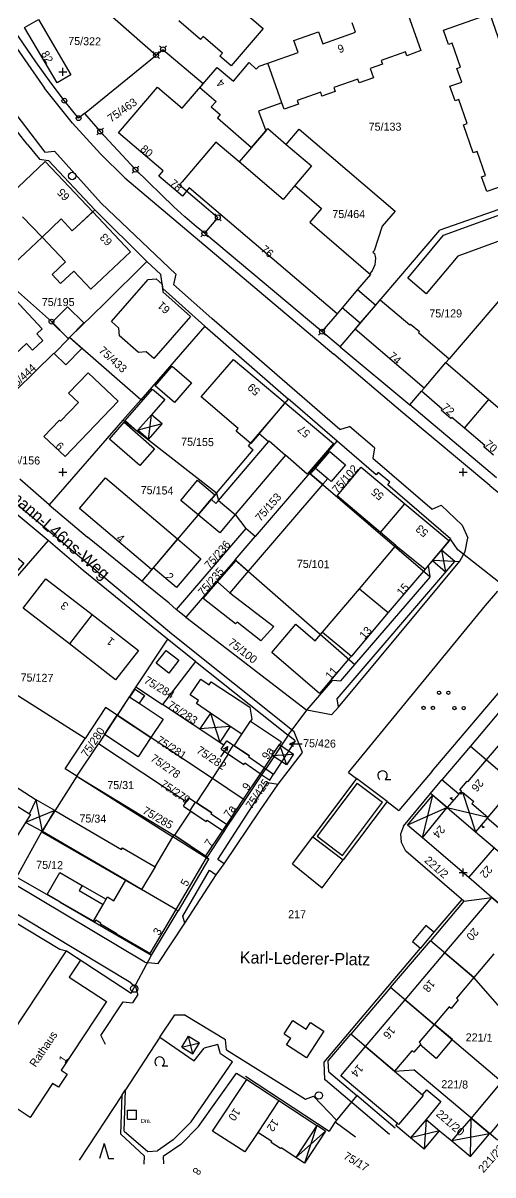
# Model space of a CAD drawing. Extents: x 4459903 to 4460398, y 5304124 to 5304562.
# Drawn here: x 4460090.1 to 4460207.5, y 5304124.4 to 5304412.2 of the extents above; entities that cross this region are included whole.
import ezdxf

# ---------------------------------------------------------------- set-up
doc = ezdxf.new("R2010")
doc.units = 0
doc.layers.get('0').update_dxf_attribs({"linetype": 'CONTINUOUS'})
for name, color, linetype in [('1', 7, 'CONTINUOUS'), ('10', 7, 'CONTINUOUS'), ('11', 7, 'CONTINUOUS'), ('14', 7, 'CONTINUOUS'), ('15', 7, 'CONTINUOUS'), ('3', 7, 'CONTINUOUS'), ('4', 7, 'CONTINUOUS'), ('5', 7, 'CONTINUOUS'), ('6', 7, 'CONTINUOUS'), ('7', 7, 'CONTINUOUS'), ('9', 7, 'CONTINUOUS')]:
    doc.layers.add(name, color=color, linetype=linetype)

# ---------------------------------------------------------------- blocks, each defined once
blk = doc.blocks.new('10')
at = {"color": 2}
blk.add_circle((0, 0), 0.61, dxfattribs=at)
blk = doc.blocks.new('3')
at = {"color": 2}
blk.add_circle((0, 0), 0.917, dxfattribs=at)
blk = doc.blocks.new('30')
at = {"color": 2}
for p, q in [((-0.86267, 0.86267), (-0.431335, 0.431335)), ((0.431335, 0.431335), (0.86267, 0.86267)), ((-0.86267, -0.86267), (-0.431335, -0.431335)), ((0.431335, -0.431335), (0.86267, -0.86267))]:
    blk.add_line(p, q, dxfattribs=at)
blk.add_circle((0, 0), 0.61, dxfattribs=at)
blk = doc.blocks.new('305')
at = {"color": 1}
for p, q in [((-1.11, -1.11), (-1.11, 1.11)), ((-1.11, 1.11), (1.11, 1.11)), ((1.11, -1.11), (1.11, 1.11)), ((-1.11, -1.11), (1.11, -1.11))]:
    blk.add_line(p, q, dxfattribs=at)
blk = doc.blocks.new('50')
at = {"color": 2}
for p, q in [((0, 0), (0, 0.930001)), ((0, 0.930001), (0.460001, 0.580001))]:
    blk.add_line(p, q, dxfattribs=at)
blk = doc.blocks.new('222')
at = {"color": 3}
for p, q in [((0, 1.849997), (-1.099998, -1.849997)), ((0, 1.849997), (1.099998, -1.849997)), ((1.099998, -1.849997), (2.499996, -1.849997))]:
    blk.add_line(p, q, dxfattribs=at)
blk = doc.blocks.new('212')
at = {"color": 3}
blk.add_line((0.663158, -1.000108), (2.063156, -1.000108), dxfattribs=at)
blk.add_arc((0, 0), 1.199998, 303.547812, 596.700279, dxfattribs=at)
blk = doc.blocks.new('240')
at = {"color": 4}
for p, q in [((-3.200001, 0), (-1.1, 0)), ((-1.1, 0.55), (0, 0)), ((-1.1, 0), (0, 0)), ((-1.1, -0.55), (0, 0))]:
    blk.add_line(p, q, dxfattribs=at)
blk = doc.blocks.new('111')
at = {"color": 3}
for centre in [(-1.149998, 1.899997), (1.149998, 1.899997), (-4.999993, -1.899997), (-2.699996, -1.899997), (2.699996, -1.899997), (4.999993, -1.899997)]:
    blk.add_circle(centre, 0.409999, dxfattribs=at)
blk = doc.blocks.new('400')
at = {"color": 7}
for p, q in [((-1, 0), (0, 0)), ((0, 0), (0, 1)), ((0, 0), (1, 0)), ((0, -1), (0, 0))]:
    blk.add_line(p, q, dxfattribs=at)

msp = doc.modelspace()

# ---------------------------------------------------------------- linework, layer by layer
at = {"layer": '1', "color": 2}
msp.add_point((4460105.42, 5304389.61), dxfattribs=at)
at = {"layer": '10', "color": 30}
for p, q in [((4460083.02, 5304413.75), (4460095.43, 5304395.94)), ((4460081.59, 5304398.15), (4460095.48, 5304379.88)), ((4460102.42, 5304387.17), (4460095.43, 5304395.94)), ((4460109.39, 5304379.46), (4460102.42, 5304387.17)), ((4460095.48, 5304379.88), (4460097.97, 5304380.16)), ((4460097.97, 5304380.16), (4460109.6, 5304367.17)), ((4460115.48, 5304373.48), (4460109.39, 5304379.46)), ((4460115.48, 5304373.48), (4460167.67, 5304329.43)), ((4460109.6, 5304367.17), (4460128.28, 5304349.43)), ((4460128.28, 5304349.43), (4460127.64, 5304346.89)), ((4460127.64, 5304346.89), (4460137.21, 5304338.35)), ((4460169.23, 5304310.63), (4460137.21, 5304338.35)), ((4460184.97, 5304314.78), (4460167.67, 5304329.43)), ((4460206.69, 5304296.65), (4460184.97, 5304314.78)), ((4460169.23, 5304310.63), (4460171.66, 5304311.39)), ((4460177.83, 5304306.08), (4460171.66, 5304311.39)), ((4460177.83, 5304306.08), (4460177.44, 5304303.45)), ((4460177.44, 5304303.45), (4460192.25, 5304290.71)), ((4460127.16, 5304259.59), (4460082.59, 5304296.91)), ((4460206.69, 5304296.65), (4460223.05, 5304283.23)), ((4460192.25, 5304290.71), (4460194.55, 5304291.72)), ((4460194.55, 5304291.72), (4460199.79, 5304286.73)), ((4460199.79, 5304286.73), (4460201.16, 5304283.54)), ((4460200.54, 5304280.12), (4460201.16, 5304283.54)), ((4460199.19, 5304277.75), (4460200.54, 5304280.12)), ((4460168.53, 5304243.39), (4460197.91, 5304277.69)), ((4460168.87, 5304241.29), (4460199.19, 5304277.75)), ((4460197.91, 5304277.69), (4460199.19, 5304277.75)), ((4460205.55, 5304266.71), (4460208.66, 5304270.24)), ((4460171.34, 5304224.94), (4460205.55, 5304266.71)), ((4460192.31, 5304225.32), (4460223.01, 5304261.58)), ((4460157.77, 5304235.12), (4460127.16, 5304259.59)), ((4460167.14, 5304239.4), (4460168.87, 5304241.29)), ((4460168.87, 5304241.29), (4460168.53, 5304243.39)), ((4460059.88, 5304239.68), (4460093.39, 5304218.15)), ((4460167.14, 5304239.4), (4460160.97, 5304240.49)), ((4460159.84, 5304229.94), (4460157.77, 5304235.12)), ((4460153.81, 5304222.08), (4460159.84, 5304229.94)), ((4460171.34, 5304224.94), (4460173.34, 5304223.44)), ((4460192.31, 5304225.32), (4460183.96, 5304215.46)), ((4460147.41, 5304216.62), (4460151.1, 5304222.43)), ((4460149.2, 5304215.34), (4460153.81, 5304222.08)), ((4460151.1, 5304222.43), (4460153.81, 5304222.08)), ((4460173.34, 5304223.44), (4460162.44, 5304208.88)), ((4460173.5, 5304222.31), (4460163.56, 5304209.05)), ((4460181, 5304217.69), (4460173.34, 5304223.44)), ((4460173.5, 5304222.31), (4460179.88, 5304217.53)), ((4460116.99, 5304172.4), (4460037.61, 5304220.26)), ((4460138.75, 5304203.23), (4460147.41, 5304216.62)), ((4460140.3, 5304202.12), (4460149.2, 5304215.34)), ((4460169.87, 5304204.25), (4460179.88, 5304217.53)), ((4460181, 5304217.69), (4460170.03, 5304203.13)), ((4460181, 5304217.69), (4460183.96, 5304215.46)), ((4460157.38, 5304202.13), (4460162.44, 5304208.88)), ((4460162.44, 5304208.88), (4460170.03, 5304203.13)), ((4460163.56, 5304209.05), (4460169.87, 5304204.25)), ((4460138.31, 5304199.36), (4460140.3, 5304202.12)), ((4460140.3, 5304202.12), (4460138.75, 5304203.23)), ((4460157.38, 5304202.13), (4460164.78, 5304196.17)), ((4460164.78, 5304196.17), (4460170.03, 5304203.13)), ((4460130.03, 5304189.06), (4460136.69, 5304200.53)), ((4460130.52, 5304187.35), (4460138.31, 5304199.36)), ((4460136.69, 5304200.53), (4460138.31, 5304199.36)), ((4460120.51, 5304177.55), (4460087.57, 5304197.21)), ((4460199.7, 5304193.27), (4460192.7, 5304185.05)), ((4460123.86, 5304177.24), (4460130.52, 5304187.35)), ((4460130.52, 5304187.35), (4460130.03, 5304189.06)), ((4460190.72, 5304186.73), (4460187.36, 5304182.77)), ((4460192.7, 5304185.05), (4460190.72, 5304186.73)), ((4460192.7, 5304185.05), (4460189.34, 5304181.09)), ((4460165.27, 5304152.63), (4460189.34, 5304181.09)), ((4460187.36, 5304182.77), (4460189.34, 5304181.09)), ((4460120.51, 5304177.55), (4460123.86, 5304177.24)), ((4460116.99, 5304172.4), (4460118.35, 5304171.22)), ((4460118.72, 5304169.46), (4460117.4, 5304167.46)), ((4460118.72, 5304169.46), (4460118.35, 5304171.22)), ((4460109.5, 5304159.22), (4460115.1, 5304167.64)), ((4460115.1, 5304167.64), (4460117.4, 5304167.46)), ((4460124.24, 5304158.83), (4460128.03, 5304164.38)), ((4460128.03, 5304164.38), (4460130.36, 5304164.41)), ((4460140.63, 5304158.21), (4460130.36, 5304164.41)), ((4460155.33, 5304159.65), (4460157.49, 5304162.98)), ((4460157.49, 5304162.98), (4460160.81, 5304160.82)), ((4460160.81, 5304160.82), (4460161.89, 5304162.48)), ((4460161.89, 5304162.48), (4460165.22, 5304160.32)), ((4460109.5, 5304159.22), (4460110.58, 5304157.1)), ((4460124.24, 5304158.83), (4460115.63, 5304145.69)), ((4460124.24, 5304158.83), (4460132.83, 5304152.93)), ((4460140.86, 5304155.65), (4460140.63, 5304158.21)), ((4460155.33, 5304159.65), (4460156.99, 5304158.57)), ((4460155.91, 5304156.91), (4460156.99, 5304158.57)), ((4460165.22, 5304160.32), (4460160.9, 5304153.67)), ((4460132.83, 5304152.93), (4460135.35, 5304156.09)), ((4460138.77, 5304157.03), (4460135.35, 5304156.09)), ((4460139.39, 5304154.7), (4460138.77, 5304157.03)), ((4460142.4, 5304152.72), (4460139.39, 5304154.7)), ((4460140.86, 5304155.65), (4460160.64, 5304143.36)), ((4460160.9, 5304153.67), (4460155.91, 5304156.91)), ((4460132.03, 5304137.73), (4460142.4, 5304152.72)), ((4460165.42, 5304148.19), (4460165.27, 5304152.63)), ((4460133.87, 5304136.52), (4460143.41, 5304149.89)), ((4460143.41, 5304149.89), (4460145.95, 5304148.26)), ((4460165.61, 5304148.14), (4460165.42, 5304148.19)), ((4460181.59, 5304134.51), (4460165.61, 5304148.14)), ((4460114.81, 5304144.44), (4460104.12, 5304128.13)), ((4460114.52, 5304134.65), (4460114.81, 5304144.44)), ((4460114.81, 5304144.44), (4460115.63, 5304145.69)), ((4460115.33, 5304135.32), (4460115.63, 5304145.69)), ((4460160.64, 5304143.36), (4460162.6, 5304144.14)), ((4460162.6, 5304144.14), (4460168.36, 5304138.09)), ((4460127.61, 5304133.22), (4460132.03, 5304137.73)), ((4460114.52, 5304134.65), (4460120.32, 5304129.22)), ((4460115.33, 5304135.32), (4460121.25, 5304130.27)), ((4460129.45, 5304132), (4460133.87, 5304136.52)), ((4460127.61, 5304133.22), (4460123.67, 5304130.48)), ((4460129.45, 5304132), (4460125.07, 5304129.05)), ((4460120.32, 5304129.22), (4460120.24, 5304127.14)), ((4460121.25, 5304130.27), (4460123.67, 5304130.48)), ((4460125.07, 5304129.05), (4460125.12, 5304127.24))]:
    msp.add_line(p, q, dxfattribs=at)
at = {"layer": '3', "color": 7}
for p, q in [((4460095.12, 5304429.04), (4460123.3, 5304404.17)), ((4460093.28, 5304402.47), (4460083.31, 5304416.96)), ((4460123.3, 5304404.17), (4460125.03, 5304405.59)), ((4460125.03, 5304405.59), (4460135.07, 5304397.03)), ((4460097.08, 5304397.12), (4460093.28, 5304402.47)), ((4460105.42, 5304389.61), (4460123.3, 5304404.17)), ((4460100.41, 5304392.76), (4460097.08, 5304397.12)), ((4460135.07, 5304397.03), (4460134.27, 5304396.09)), ((4460134.27, 5304396.09), (4460138.31, 5304392.61)), ((4460103.95, 5304388.41), (4460100.41, 5304392.76)), ((4460138.31, 5304392.61), (4460137.1, 5304391.21)), ((4460137.1, 5304391.21), (4460139.3, 5304389.31)), ((4460091.1, 5304381.93), (4460085.7, 5304388.84)), ((4460105.42, 5304389.61), (4460103.95, 5304388.41)), ((4460105.42, 5304389.61), (4460109.33, 5304385.08)), ((4460139.3, 5304389.31), (4460138.61, 5304388.51)), ((4460138.61, 5304388.51), (4460147.18, 5304381.12)), ((4460109.33, 5304385.08), (4460118.17, 5304375.55)), ((4460147.18, 5304381.12), (4460150.7, 5304385.22)), ((4460150.7, 5304385.22), (4460151.2, 5304385.8)), ((4460151.2, 5304385.8), (4460155.81, 5304381.87)), ((4460155.81, 5304381.87), (4460159.03, 5304385.64)), ((4460159.03, 5304385.64), (4460182.99, 5304365.19)), ((4460091.1, 5304381.93), (4460094.18, 5304378.19)), ((4460138.24, 5304382.4), (4460129.79, 5304372.5)), ((4460144.03, 5304377.46), (4460138.24, 5304382.4)), ((4460155.81, 5304381.87), (4460162.09, 5304376.52)), ((4460094.18, 5304378.19), (4460096.43, 5304377.81)), ((4460108.03, 5304365.48), (4460096.43, 5304377.81)), ((4460155.01, 5304368.11), (4460144.03, 5304377.46)), ((4460162.09, 5304376.52), (4460157.94, 5304371.59)), ((4460118.17, 5304375.55), (4460127.77, 5304366.24)), ((4460129.79, 5304372.5), (4460129.18, 5304371.79)), ((4460129.18, 5304371.79), (4460135.85, 5304366.08)), ((4460157.94, 5304371.59), (4460155.01, 5304368.11)), ((4460220.18, 5304369.54), (4460194.2, 5304360.43)), ((4460102.36, 5304360.24), (4460108.03, 5304365.48)), ((4460107.51, 5304364.97), (4460102.36, 5304360.24)), ((4460107.51, 5304364.97), (4460108.03, 5304365.48)), ((4460121, 5304352.59), (4460108.03, 5304365.48)), ((4460127.77, 5304366.24), (4460130.47, 5304363.72)), ((4460135.85, 5304366.08), (4460138.74, 5304363.61)), ((4460182.99, 5304365.19), (4460179.76, 5304361.43)), ((4460094.82, 5304358.67), (4460099.61, 5304363.22)), ((4460099.61, 5304363.22), (4460102.36, 5304360.24)), ((4460133.42, 5304361.28), (4460130.47, 5304363.72)), ((4460138.74, 5304363.61), (4460135.36, 5304359.65)), ((4460135.36, 5304359.65), (4460133.42, 5304361.28)), ((4460164.74, 5304335.08), (4460135.36, 5304359.65)), ((4460169.28, 5304331.29), (4460194.2, 5304360.43)), ((4460179.76, 5304361.43), (4460177.8, 5304355.28)), ((4460090.61, 5304354.68), (4460094.82, 5304358.67)), ((4460090.61, 5304354.68), (4460084.45, 5304348.98)), ((4460177.8, 5304355.28), (4460177.49, 5304354.91)), ((4460177.49, 5304354.91), (4460177.89, 5304354.56)), ((4460177.89, 5304354.56), (4460178.1, 5304353.43)), ((4460178.1, 5304353.43), (4460177.94, 5304351.79)), ((4460121, 5304352.59), (4460110.4, 5304342.15)), ((4460124.51, 5304349.36), (4460121, 5304352.59)), ((4460177.26, 5304350.29), (4460176.67, 5304349.58)), ((4460177.94, 5304351.79), (4460177.26, 5304350.29)), ((4460097.18, 5304337.59), (4460084.45, 5304348.98)), ((4460125, 5304345.87), (4460124.51, 5304349.36)), ((4460176.9, 5304349.38), (4460173.66, 5304345.63)), ((4460176.67, 5304349.58), (4460176.9, 5304349.38)), ((4460213.99, 5304348.7), (4460196.55, 5304328.32)), ((4460125, 5304345.87), (4460135.49, 5304336.41)), ((4460173.66, 5304345.63), (4460169.79, 5304341)), ((4460110.4, 5304342.15), (4460101.66, 5304333.58)), ((4460168.5, 5304339.5), (4460164.74, 5304335.08)), ((4460169.79, 5304341), (4460168.5, 5304339.5)), ((4460097.18, 5304337.59), (4460101.39, 5304333.3)), ((4460135.49, 5304336.41), (4460119.49, 5304318.07)), ((4460135.49, 5304336.41), (4460156.35, 5304318.24)), ((4460101.39, 5304333.3), (4460097.82, 5304329.66)), ((4460101.39, 5304333.3), (4460101.66, 5304333.58)), ((4460119.49, 5304318.07), (4460101.66, 5304333.58)), ((4460169.28, 5304331.29), (4460164.74, 5304335.08)), ((4460169.28, 5304331.29), (4460186.67, 5304316.77)), ((4460097.76, 5304329.72), (4460077.34, 5304309.63)), ((4460097.76, 5304329.72), (4460097.82, 5304329.66)), ((4460195.72, 5304327.34), (4460196.55, 5304328.32)), ((4460186.67, 5304316.77), (4460189.61, 5304320.21)), ((4460115.04, 5304312.97), (4460119.49, 5304318.07)), ((4460146.43, 5304306.53), (4460156.35, 5304318.24)), ((4460157.47, 5304317.26), (4460156.35, 5304318.24)), ((4460168.52, 5304307.74), (4460157.47, 5304317.26)), ((4460208.36, 5304298.59), (4460186.67, 5304316.77)), ((4460115.04, 5304312.97), (4460096.6, 5304291.83)), ((4460138.42, 5304294.76), (4460115.04, 5304312.97)), ((4460161.65, 5304299.75), (4460168.52, 5304307.74)), ((4460178.26, 5304299.31), (4460168.52, 5304307.74)), ((4460138.42, 5304294.76), (4460147.56, 5304305.58)), ((4460146.43, 5304306.53), (4460147.56, 5304305.58)), ((4460161.65, 5304299.75), (4460148.08, 5304283.94)), ((4460161.65, 5304299.75), (4460191.7, 5304273.9)), ((4460178.78, 5304299.88), (4460178.26, 5304299.31)), ((4460181.68, 5304297.46), (4460178.78, 5304299.88)), ((4460096.6, 5304291.83), (4460089.3, 5304298.24)), ((4460181.18, 5304296.84), (4460181.68, 5304297.46)), ((4460196.82, 5304283.34), (4460181.18, 5304296.84)), ((4460138.42, 5304294.76), (4460119.74, 5304272.75)), ((4460138.42, 5304294.76), (4460138.9, 5304292.91)), ((4460138.9, 5304292.91), (4460143.05, 5304289.43)), ((4460096.35, 5304282.87), (4460086.83, 5304290.8)), ((4460096.6, 5304291.83), (4460106.17, 5304283.71)), ((4460143.05, 5304289.43), (4460145.71, 5304285.92)), ((4460145.71, 5304285.92), (4460128.31, 5304265.67)), ((4460148.08, 5304283.94), (4460145.71, 5304285.92)), ((4460096.35, 5304282.87), (4460082.72, 5304267.27)), ((4460105.06, 5304275.43), (4460096.35, 5304282.87)), ((4460119.74, 5304272.75), (4460106.17, 5304283.71)), ((4460143.08, 5304278.12), (4460148.08, 5304283.94)), ((4460196.82, 5304283.34), (4460191.29, 5304276.65)), ((4460196.82, 5304283.34), (4460196.89, 5304283.23)), ((4460198.68, 5304280.57), (4460196.89, 5304283.23)), ((4460225.58, 5304259.4), (4460198.68, 5304280.57)), ((4460143.08, 5304278.12), (4460130.72, 5304263.73)), ((4460143.08, 5304278.12), (4460172.95, 5304251.92)), ((4460191.29, 5304276.65), (4460191.7, 5304273.9)), ((4460126.13, 5304258.27), (4460105.06, 5304275.43)), ((4460126.6, 5304267.23), (4460119.74, 5304272.75)), ((4460172.95, 5304251.92), (4460191.75, 5304273.77)), ((4460191.75, 5304273.77), (4460191.7, 5304273.9)), ((4460128.31, 5304265.67), (4460126.6, 5304267.23)), ((4460130.72, 5304263.73), (4460128.31, 5304265.67)), ((4460130.72, 5304263.73), (4460160.97, 5304240.49)), ((4460126.13, 5304258.27), (4460118.27, 5304246.36)), ((4460133.12, 5304252.68), (4460126.13, 5304258.27)), ((4460105.56, 5304233.43), (4460069.02, 5304256.62)), ((4460133.12, 5304252.68), (4460124.94, 5304241.94)), ((4460133.12, 5304252.68), (4460156.3, 5304234.27)), ((4460169.46, 5304247.85), (4460172.95, 5304251.92)), ((4460160.97, 5304240.49), (4460167.49, 5304248.01)), ((4460167.49, 5304248.01), (4460169.46, 5304247.85)), ((4460118.27, 5304246.36), (4460113.58, 5304239.26)), ((4460118.27, 5304246.36), (4460124.94, 5304241.94)), ((4460213.79, 5304245.66), (4460201.84, 5304231.56)), ((4460110.68, 5304241.19), (4460105.56, 5304233.43)), ((4460113.58, 5304239.26), (4460110.68, 5304241.19)), ((4460140.25, 5304231.81), (4460124.94, 5304241.94)), ((4460113.58, 5304239.26), (4460108.89, 5304232.15)), ((4460137.4, 5304223.46), (4460113.58, 5304239.26)), ((4460156.3, 5304234.27), (4460160.97, 5304240.49)), ((4460100.56, 5304225.86), (4460105.56, 5304233.43)), ((4460140.25, 5304231.81), (4460140.95, 5304232.88)), ((4460140.95, 5304232.88), (4460146.67, 5304229.09)), ((4460156.3, 5304234.27), (4460150.71, 5304225.87)), ((4460158.03, 5304232.9), (4460152.65, 5304224.57)), ((4460158.03, 5304232.9), (4460156.3, 5304234.27)), ((4460103.54, 5304224.04), (4460108.89, 5304232.15)), ((4460130.82, 5304217.6), (4460108.89, 5304232.15)), ((4460139.55, 5304230.76), (4460140.25, 5304231.81)), ((4460139.55, 5304230.76), (4460145.26, 5304226.96)), ((4460201.84, 5304231.56), (4460194.71, 5304223.14)), ((4460201.84, 5304231.56), (4460213.11, 5304221.92)), ((4460145.26, 5304226.96), (4460145.47, 5304227.27)), ((4460149.3, 5304224.64), (4460145.47, 5304227.27)), ((4460146.47, 5304228.78), (4460146.67, 5304229.09)), ((4460150.3, 5304226.15), (4460146.47, 5304228.78)), ((4460103.54, 5304224.04), (4460094.72, 5304210.16)), ((4460103.54, 5304224.04), (4460100.56, 5304225.86)), ((4460103.54, 5304224.04), (4460127.74, 5304209.27)), ((4460103.54, 5304224.04), (4460127.53, 5304208.91)), ((4460145.51, 5304218), (4460149.72, 5304224.37)), ((4460149.3, 5304224.64), (4460149.72, 5304224.37)), ((4460149.72, 5304224.37), (4460150.71, 5304225.87)), ((4460149.72, 5304224.37), (4460151.68, 5304223.06)), ((4460150.3, 5304226.15), (4460150.71, 5304225.87)), ((4460150.71, 5304225.87), (4460152.65, 5304224.57)), ((4460151.68, 5304223.06), (4460152.65, 5304224.57)), ((4460145.07, 5304218.28), (4460137.4, 5304223.46)), ((4460191.89, 5304219.72), (4460194.71, 5304223.14)), ((4460198.91, 5304219.56), (4460194.71, 5304223.14)), ((4460130.82, 5304217.6), (4460131.52, 5304218.66)), ((4460131.52, 5304218.66), (4460137.24, 5304214.87)), ((4460141.24, 5304211.69), (4460145.51, 5304218)), ((4460145.07, 5304218.28), (4460145.51, 5304218)), ((4460185.11, 5304211.56), (4460191.89, 5304219.72)), ((4460196.02, 5304216.2), (4460191.89, 5304219.72)), ((4460198.91, 5304219.56), (4460196.02, 5304216.2)), ((4460038.39, 5304217.4), (4460099.29, 5304180.82)), ((4460130.12, 5304216.54), (4460130.82, 5304217.6)), ((4460130.12, 5304216.54), (4460135.84, 5304212.75)), ((4460196.02, 5304216.2), (4460203.11, 5304210.16)), ((4460135.84, 5304212.75), (4460136.05, 5304213.07)), ((4460137.03, 5304214.55), (4460137.24, 5304214.87)), ((4460140.86, 5304211.94), (4460137.03, 5304214.55)), ((4460205.99, 5304213.53), (4460203.11, 5304210.16)), ((4460228.95, 5304193.97), (4460205.99, 5304213.53)), ((4460094.72, 5304210.16), (4460088.43, 5304198.77)), ((4460094.72, 5304210.16), (4460119.7, 5304195.73)), ((4460135.87, 5304203.87), (4460127.74, 5304209.27)), ((4460136.05, 5304203.74), (4460140.29, 5304210.21)), ((4460139.89, 5304210.47), (4460140.29, 5304210.21)), ((4460140.29, 5304210.21), (4460141.24, 5304211.69)), ((4460140.86, 5304211.94), (4460141.24, 5304211.69)), ((4460185.11, 5304211.56), (4460184.37, 5304209.54)), ((4460184.37, 5304209.54), (4460184.54, 5304207.6)), ((4460203.11, 5304210.16), (4460226.04, 5304190.56)), ((4460135.84, 5304203.66), (4460127.53, 5304208.91)), ((4460185.66, 5304205.31), (4460184.54, 5304207.6)), ((4460135.84, 5304203.66), (4460136.43, 5304203.3)), ((4460136.05, 5304203.74), (4460135.87, 5304203.87)), ((4460136.05, 5304203.74), (4460136.5, 5304203.42)), ((4460200.22, 5304192.82), (4460185.66, 5304205.31)), ((4460136.43, 5304203.3), (4460128.79, 5304190.44)), ((4460136.5, 5304203.42), (4460136.43, 5304203.3)), ((4460099.35, 5304192.6), (4460088.43, 5304198.77)), ((4460099.35, 5304192.6), (4460122.14, 5304179.33)), ((4460200.22, 5304192.82), (4460191.82, 5304182.93)), ((4460200.22, 5304192.82), (4460207.18, 5304193.77)), ((4460217.09, 5304185.38), (4460207.18, 5304193.77)), ((4460122.14, 5304179.33), (4460128.79, 5304190.44)), ((4460128.23, 5304190.77), (4460128.79, 5304190.44)), ((4460099.29, 5304180.82), (4460100.91, 5304180.41)), ((4460181.88, 5304171.25), (4460191.82, 5304182.93)), ((4460202.69, 5304173.73), (4460191.82, 5304182.93)), ((4460100.91, 5304180.41), (4460117.1, 5304169.81)), ((4460117.1, 5304169.81), (4460122.14, 5304179.33)), ((4460217.03, 5304157.28), (4460202.69, 5304173.73)), ((4460181.88, 5304171.25), (4460171.98, 5304159.57)), ((4460216.19, 5304142.06), (4460181.88, 5304171.25)), ((4460166.31, 5304152.89), (4460171.98, 5304159.57)), ((4460182.85, 5304150.31), (4460171.98, 5304159.57)), ((4460166.48, 5304150.17), (4460166.31, 5304152.89)), ((4460145.67, 5304149.09), (4460166.58, 5304135.35)), ((4460166.48, 5304150.17), (4460173.47, 5304144.23)), ((4460182.85, 5304150.31), (4460187.69, 5304150.71)), ((4460208.59, 5304133.13), (4460187.69, 5304150.71)), ((4460173.47, 5304144.23), (4460168.02, 5304137.72)), ((4460183.04, 5304136.09), (4460173.47, 5304144.23)), ((4460168.02, 5304137.72), (4460166.58, 5304135.35)), ((4460168.02, 5304137.72), (4460173.08, 5304133.98))]:
    msp.add_line(p, q, dxfattribs=at)
at = {"layer": '5', "color": 1}
for p, q in [((4460127.59, 5304430.04), (4460150.07, 5304410.79)), ((4460185.4, 5304416.82), (4460189.48, 5304405.27)), ((4460195.08, 5304410.39), (4460206.64, 5304414.44)), ((4460206.64, 5304414.44), (4460211.23, 5304401.35)), ((4460090.47, 5304411.02), (4460093.91, 5304413.04)), ((4460098.57, 5304397.24), (4460090.47, 5304411.02)), ((4460093.91, 5304413.04), (4460102.02, 5304399.27)), ((4460134.39, 5304408.05), (4460128.97, 5304412.7)), ((4460150.07, 5304410.79), (4460142.08, 5304401.47)), ((4460173.15, 5304409.88), (4460172.32, 5304412.24)), ((4460135.05, 5304408.82), (4460134.39, 5304408.05)), ((4460139.88, 5304404.68), (4460135.05, 5304408.82)), ((4460157.71, 5304407.81), (4460163.89, 5304409.97)), ((4460158.76, 5304404.83), (4460157.71, 5304407.81)), ((4460163.89, 5304409.97), (4460164.93, 5304407)), ((4460164.93, 5304407), (4460173.15, 5304409.88)), ((4460196.34, 5304406.82), (4460195.08, 5304410.39)), ((4460185.58, 5304404.94), (4460179.57, 5304402.85)), ((4460185.91, 5304403.99), (4460185.58, 5304404.94)), ((4460189.48, 5304405.27), (4460185.91, 5304403.99)), ((4460197.28, 5304407.15), (4460196.34, 5304406.82)), ((4460199.38, 5304401.18), (4460197.28, 5304407.15)), ((4460139.22, 5304403.91), (4460139.88, 5304404.68)), ((4460142.08, 5304401.47), (4460139.22, 5304403.91)), ((4460142.65, 5304397.64), (4460146.52, 5304402.29)), ((4460146.52, 5304402.29), (4460148.33, 5304400.61)), ((4460149.06, 5304401.4), (4460151.18, 5304402.15)), ((4460151.18, 5304402.15), (4460158.76, 5304404.83)), ((4460154.71, 5304392.2), (4460151.18, 5304402.15)), ((4460179.57, 5304402.85), (4460179.9, 5304401.9)), ((4460102.02, 5304399.27), (4460098.57, 5304397.24)), ((4460129.8, 5304390.9), (4460138.58, 5304401.08)), ((4460138.58, 5304401.08), (4460142.65, 5304397.64)), ((4460148.33, 5304400.61), (4460149.06, 5304401.4)), ((4460179.9, 5304401.9), (4460176.76, 5304400.8)), ((4460176.76, 5304400.8), (4460177.58, 5304398.45)), ((4460198.44, 5304400.84), (4460199.38, 5304401.18)), ((4460199.65, 5304397.39), (4460198.44, 5304400.84)), ((4460173.69, 5304398.17), (4460167.72, 5304396.06)), ((4460174.02, 5304397.22), (4460173.69, 5304398.17)), ((4460177.58, 5304398.45), (4460174.02, 5304397.22)), ((4460196.7, 5304396.36), (4460199.65, 5304397.39)), ((4460197.99, 5304392.7), (4460196.7, 5304396.36)), ((4460113.93, 5304384.71), (4460123.66, 5304396.12)), ((4460123.66, 5304396.12), (4460129.8, 5304390.9)), ((4460164.42, 5304394.89), (4460158.54, 5304392.84)), ((4460164.75, 5304393.94), (4460164.42, 5304394.89)), ((4460168.05, 5304395.11), (4460164.75, 5304393.94)), ((4460167.72, 5304396.06), (4460168.05, 5304395.11)), ((4460154.71, 5304392.2), (4460148.93, 5304390.12)), ((4460155.26, 5304390.66), (4460154.71, 5304392.2)), ((4460158.87, 5304391.89), (4460155.26, 5304390.66)), ((4460158.54, 5304392.84), (4460158.87, 5304391.89)), ((4460198.95, 5304393.04), (4460197.99, 5304392.7)), ((4460201.05, 5304387.08), (4460198.95, 5304393.04)), ((4460148.93, 5304390.12), (4460150.7, 5304385.22)), ((4460150.7, 5304385.22), (4460144.03, 5304377.46)), ((4460200.09, 5304386.74), (4460201.05, 5304387.08)), ((4460202.54, 5304379.77), (4460200.09, 5304386.74)), ((4460125.07, 5304375.21), (4460113.93, 5304384.71)), ((4460203.47, 5304380.1), (4460202.54, 5304379.77)), ((4460205.58, 5304374.12), (4460203.47, 5304380.1)), ((4460087.16, 5304369.61), (4460095.59, 5304377.59)), ((4460095.59, 5304377.59), (4460107.51, 5304364.97)), ((4460123.98, 5304373.96), (4460125.07, 5304375.21)), ((4460129.89, 5304368.95), (4460123.98, 5304373.96)), ((4460204.63, 5304373.79), (4460205.58, 5304374.12)), ((4460205.94, 5304370.08), (4460204.63, 5304373.79)), ((4460218.05, 5304374.34), (4460205.94, 5304370.08)), ((4460131.58, 5304370.98), (4460129.89, 5304368.95)), ((4460168.5, 5304339.5), (4460131.58, 5304370.98)), ((4460157.94, 5304371.59), (4460164.63, 5304365.88)), ((4460107.51, 5304364.97), (4460116.92, 5304355.04)), ((4460164.63, 5304365.88), (4460161.68, 5304362.44)), ((4460195.12, 5304359.22), (4460213, 5304365.66)), ((4460094.82, 5304358.67), (4460089.97, 5304363.78)), ((4460161.68, 5304362.44), (4460176.9, 5304349.38)), ((4460186.15, 5304348.44), (4460195.12, 5304359.22)), ((4460215.05, 5304359.98), (4460198.68, 5304353.96)), ((4460100.68, 5304352.5), (4460094.82, 5304358.67)), ((4460116.92, 5304355.04), (4460107.04, 5304345.72)), ((4460198.68, 5304353.96), (4460190.81, 5304344.56)), ((4460097.35, 5304349.33), (4460100.68, 5304352.5)), ((4460099.46, 5304347.08), (4460097.35, 5304349.33)), ((4460102.8, 5304350.22), (4460099.46, 5304347.08)), ((4460107.04, 5304345.72), (4460102.8, 5304350.22)), ((4460112.18, 5304337.58), (4460121.37, 5304348.12)), ((4460121.37, 5304348.12), (4460123.33, 5304348.24)), ((4460123.33, 5304348.24), (4460124.85, 5304346.93)), ((4460190.81, 5304344.56), (4460186.15, 5304348.44)), ((4460085.8, 5304345.49), (4460094.82, 5304335.75)), ((4460124.85, 5304346.93), (4460124.98, 5304345)), ((4460124.98, 5304345), (4460131.93, 5304338.9)), ((4460173.66, 5304345.63), (4460178.19, 5304341.72)), ((4460174.25, 5304337.16), (4460178.19, 5304341.72)), ((4460178.19, 5304341.72), (4460179.32, 5304343.03)), ((4460179.32, 5304343.03), (4460186.66, 5304336.76)), ((4460097.29, 5304337.39), (4460101.16, 5304341.28)), ((4460101.16, 5304341.28), (4460105.22, 5304337.25)), ((4460131.93, 5304338.9), (4460122.75, 5304328.37)), ((4460174.25, 5304337.16), (4460169.79, 5304341)), ((4460101.39, 5304333.3), (4460097.29, 5304337.39)), ((4460105.22, 5304337.25), (4460101.66, 5304333.58)), ((4460114.03, 5304335.97), (4460112.18, 5304337.58)), ((4460114.19, 5304334), (4460114.03, 5304335.97)), ((4460173.03, 5304335.74), (4460174.25, 5304337.16)), ((4460186.66, 5304336.76), (4460186.86, 5304336.99)), ((4460186.86, 5304336.99), (4460189.08, 5304335.09)), ((4460094.82, 5304335.75), (4460093.53, 5304334.56)), ((4460093.53, 5304334.56), (4460095.06, 5304332.9)), ((4460101.66, 5304333.58), (4460104.73, 5304330.91)), ((4460118.92, 5304329.88), (4460114.19, 5304334)), ((4460190.26, 5304320.97), (4460173.03, 5304335.74)), ((4460189.08, 5304335.09), (4460188.89, 5304334.86)), ((4460188.89, 5304334.86), (4460196.55, 5304328.32)), ((4460090.92, 5304332.15), (4460083.99, 5304325.71)), ((4460092.47, 5304330.49), (4460090.92, 5304332.15)), ((4460095.06, 5304332.9), (4460092.47, 5304330.49)), ((4460104.73, 5304330.91), (4460100.73, 5304326.82)), ((4460100.73, 5304326.82), (4460097.82, 5304329.66)), ((4460120.85, 5304330.03), (4460118.92, 5304329.88)), ((4460122.75, 5304328.37), (4460120.85, 5304330.03)), ((4460134.6, 5304318.76), (4460142.62, 5304328.15)), ((4460142.62, 5304328.15), (4460155.52, 5304317.3)), ((4460190.26, 5304320.97), (4460195.72, 5304327.34)), ((4460195.72, 5304327.34), (4460206.46, 5304318.09)), ((4460101.45, 5304319.73), (4460106.32, 5304324.81)), ((4460106.32, 5304324.81), (4460113.8, 5304317.73)), ((4460123.11, 5304321.51), (4460127.36, 5304326.45)), ((4460127.36, 5304326.45), (4460132.17, 5304322.26)), ((4460127.89, 5304317.35), (4460123.11, 5304321.51)), ((4460132.17, 5304322.26), (4460127.89, 5304317.35)), ((4460103.93, 5304317.34), (4460101.45, 5304319.73)), ((4460115.6, 5304312.91), (4460122.44, 5304320.73)), ((4460122.44, 5304320.73), (4460125.46, 5304318.09)), ((4460143.84, 5304310.87), (4460134.6, 5304318.76)), ((4460189.61, 5304320.21), (4460190.26, 5304320.97)), ((4460194.79, 5304315.75), (4460189.61, 5304320.21)), ((4460099.46, 5304312.68), (4460103.93, 5304317.34)), ((4460113.8, 5304317.73), (4460100.57, 5304303.88)), ((4460125.46, 5304318.09), (4460122.17, 5304314.33)), ((4460149.02, 5304309.57), (4460155.52, 5304317.3)), ((4460155.52, 5304317.3), (4460167.6, 5304307.14)), ((4460194.54, 5304315.46), (4460194.79, 5304315.75)), ((4460200.34, 5304310.95), (4460206.46, 5304318.09)), ((4460206.46, 5304318.09), (4460217.21, 5304308.85)), ((4460095.31, 5304308.92), (4460099.18, 5304312.95)), ((4460099.18, 5304312.95), (4460099.46, 5304312.68)), ((4460118.61, 5304310.26), (4460115.6, 5304312.91)), ((4460122.17, 5304314.33), (4460118.78, 5304310.45)), ((4460196.95, 5304313.39), (4460194.54, 5304315.46)), ((4460197.19, 5304313.66), (4460196.95, 5304313.39)), ((4460200.34, 5304310.95), (4460197.19, 5304313.66)), ((4460111.71, 5304308.26), (4460115.36, 5304312.43)), ((4460115.36, 5304312.43), (4460122.94, 5304305.83)), ((4460118.78, 5304310.45), (4460118.61, 5304310.26)), ((4460143.3, 5304310.24), (4460143.84, 5304310.87)), ((4460146.94, 5304307.13), (4460143.3, 5304310.24)), ((4460205.39, 5304306.6), (4460200.34, 5304310.95)), ((4460100.57, 5304303.88), (4460095.31, 5304308.92)), ((4460119.28, 5304301.64), (4460111.71, 5304308.26)), ((4460138.9, 5304292.91), (4460151.37, 5304307.57)), ((4460149.02, 5304309.57), (4460146.94, 5304307.13)), ((4460151.37, 5304307.57), (4460149.02, 5304309.57)), ((4460151.37, 5304307.57), (4460151.59, 5304307.82)), ((4460151.59, 5304307.82), (4460155.66, 5304304.21)), ((4460167.6, 5304307.14), (4460161.03, 5304299.44)), ((4460122.94, 5304305.83), (4460119.28, 5304301.64)), ((4460163.14, 5304301.01), (4460166.69, 5304305.14)), ((4460166.69, 5304305.14), (4460170.6, 5304301.77)), ((4460205.15, 5304306.32), (4460205.39, 5304306.6)), ((4460207.55, 5304304.25), (4460205.15, 5304306.32)), ((4460155.66, 5304304.21), (4460143.05, 5304289.43)), ((4460161.03, 5304299.44), (4460155.66, 5304304.21)), ((4460170.6, 5304301.77), (4460167.04, 5304297.65)), ((4460104.2, 5304290.87), (4460110.69, 5304298.53)), ((4460110.69, 5304298.53), (4460128.69, 5304283.29)), ((4460161.65, 5304299.75), (4460161.88, 5304299.55)), ((4460161.88, 5304299.55), (4460163.14, 5304301.01)), ((4460161.88, 5304299.55), (4460164.92, 5304296.94)), ((4460163.14, 5304301.01), (4460166.17, 5304298.4)), ((4460168.57, 5304294.08), (4460174.5, 5304301.19)), ((4460174.5, 5304301.19), (4460185.42, 5304292.08)), ((4460129.49, 5304292.93), (4460133.68, 5304297.94)), ((4460133.68, 5304297.94), (4460137.99, 5304294.34)), ((4460164.92, 5304296.94), (4460146.35, 5304275.25)), ((4460166.17, 5304298.4), (4460164.92, 5304296.94)), ((4460167.04, 5304297.65), (4460166.17, 5304298.4)), ((4460133.8, 5304289.33), (4460129.49, 5304292.93)), ((4460133.8, 5304289.33), (4460137.04, 5304293.21)), ((4460137.99, 5304294.34), (4460137.04, 5304293.21)), ((4460137.04, 5304293.21), (4460138.26, 5304292.16)), ((4460138.26, 5304292.16), (4460138.9, 5304292.91)), ((4460179.36, 5304284.93), (4460168.57, 5304294.08)), ((4460122.19, 5304275.64), (4460104.2, 5304290.87)), ((4460179.36, 5304284.93), (4460185.42, 5304292.08)), ((4460185.42, 5304292.08), (4460196.46, 5304282.89)), ((4460139.19, 5304284.82), (4460133.8, 5304289.33)), ((4460143.05, 5304289.43), (4460139.19, 5304284.82)), ((4460183.23, 5304281.64), (4460179.36, 5304284.93)), ((4460128.69, 5304283.29), (4460122.6, 5304276.12)), ((4460128.69, 5304283.29), (4460134.5, 5304278.33)), ((4460174.09, 5304270.87), (4460183.01, 5304281.38)), ((4460183.01, 5304281.38), (4460183.23, 5304281.64)), ((4460183.23, 5304281.64), (4460190.54, 5304275.76)), ((4460196.54, 5304282.82), (4460194.62, 5304280.56)), ((4460196.46, 5304282.89), (4460196.54, 5304282.82)), ((4460088, 5304279.18), (4460090.27, 5304277.23)), ((4460134.5, 5304278.33), (4460128.4, 5304271.17)), ((4460194.62, 5304280.56), (4460192.35, 5304277.89)), ((4460090.27, 5304277.23), (4460082.42, 5304268.11)), ((4460122.6, 5304276.12), (4460122.19, 5304275.64)), ((4460128.4, 5304271.17), (4460122.6, 5304276.12)), ((4460138.63, 5304272.55), (4460143.28, 5304277.95)), ((4460143.28, 5304277.95), (4460143.08, 5304278.12)), ((4460143.28, 5304277.95), (4460146.35, 5304275.25)), ((4460190.54, 5304275.76), (4460190.12, 5304275.26)), ((4460191.29, 5304276.65), (4460190.54, 5304275.76)), ((4460192.35, 5304277.89), (4460191.29, 5304276.65)), ((4460090.12, 5304266.04), (4460095.81, 5304273.35)), ((4460095.81, 5304273.35), (4460107.35, 5304264.39)), ((4460146.35, 5304275.25), (4460141.74, 5304269.87)), ((4460190.12, 5304275.26), (4460181.31, 5304264.92)), ((4460135.1, 5304268.45), (4460138.63, 5304272.55)), ((4460138.63, 5304272.55), (4460141.74, 5304269.87)), ((4460141.74, 5304269.87), (4460152.74, 5304261.45)), ((4460164.9, 5304260.03), (4460174.09, 5304270.87)), ((4460174.09, 5304270.87), (4460181.31, 5304264.92)), ((4460143.17, 5304262.06), (4460135.1, 5304268.45)), ((4460101.66, 5304257.06), (4460090.12, 5304266.04)), ((4460107.35, 5304264.39), (4460101.66, 5304257.06)), ((4460107.35, 5304264.39), (4460118.89, 5304255.43)), ((4460181.31, 5304264.92), (4460172.08, 5304254.05)), ((4460143.54, 5304262.53), (4460143.17, 5304262.06)), ((4460149.51, 5304257.81), (4460143.54, 5304262.53)), ((4460152.74, 5304261.45), (4460149.51, 5304257.81)), ((4460152.22, 5304254.9), (4460158.22, 5304261.97)), ((4460158.22, 5304261.97), (4460163.06, 5304257.86)), ((4460163.06, 5304257.86), (4460164.39, 5304259.43)), ((4460164.39, 5304259.43), (4460164.9, 5304260.03)), ((4460164.9, 5304260.03), (4460172.08, 5304254.05)), ((4460113.19, 5304248.1), (4460101.66, 5304257.06)), ((4460118.89, 5304255.43), (4460113.19, 5304248.1)), ((4460123.33, 5304252.25), (4460125.8, 5304255.47)), ((4460125.8, 5304255.47), (4460128.98, 5304253.02)), ((4460128.98, 5304253.02), (4460126.53, 5304249.81)), ((4460164.13, 5304244.71), (4460152.22, 5304254.9)), ((4460171.41, 5304253.27), (4460164.13, 5304244.71)), ((4460172.08, 5304254.05), (4460171.41, 5304253.27)), ((4460126.53, 5304249.81), (4460123.33, 5304252.25)), ((4460131.81, 5304244.33), (4460134.46, 5304248.29)), ((4460134.46, 5304248.29), (4460136.55, 5304246.88)), ((4460136.55, 5304246.88), (4460137.05, 5304247.63)), ((4460137.05, 5304247.63), (4460146.7, 5304241.24)), ((4460113.66, 5304239.21), (4460116.68, 5304243.86)), ((4460116.68, 5304243.86), (4460116.79, 5304243.79)), ((4460116.79, 5304243.79), (4460118.1, 5304245.74)), ((4460116.79, 5304243.79), (4460119.09, 5304242.24)), ((4460118.1, 5304245.74), (4460120.4, 5304244.23)), ((4460120.4, 5304244.23), (4460119.09, 5304242.24)), ((4460133.89, 5304242.92), (4460131.81, 5304244.33)), ((4460119.09, 5304242.24), (4460125.07, 5304238.25)), ((4460133.39, 5304242.18), (4460133.89, 5304242.92)), ((4460136.89, 5304239.8), (4460133.39, 5304242.18)), ((4460146.7, 5304241.24), (4460147.2, 5304238.27)), ((4460205.88, 5304228.12), (4460217.86, 5304242.22)), ((4460110.46, 5304234.42), (4460113.58, 5304239.26)), ((4460113.58, 5304239.26), (4460113.66, 5304239.21)), ((4460113.66, 5304239.21), (4460122.01, 5304233.67)), ((4460125.07, 5304238.25), (4460122.01, 5304233.67)), ((4460141.82, 5304236.45), (4460136.89, 5304239.8)), ((4460147.2, 5304238.27), (4460146.91, 5304237.75)), ((4460144.71, 5304234.49), (4460141.82, 5304236.45)), ((4460144.71, 5304234.49), (4460146.91, 5304237.75)), ((4460146.91, 5304237.75), (4460154.6, 5304232.62)), ((4460118.82, 5304228.87), (4460110.46, 5304234.42)), ((4460122.01, 5304233.67), (4460118.82, 5304228.87)), ((4460142.83, 5304231.64), (4460144.71, 5304234.49)), ((4460154.6, 5304232.62), (4460154.12, 5304231.91)), ((4460137.4, 5304223.46), (4460141.42, 5304229.51)), ((4460141.21, 5304229.65), (4460142.62, 5304231.78)), ((4460141.42, 5304229.51), (4460141.21, 5304229.65)), ((4460141.42, 5304229.51), (4460145.26, 5304226.96)), ((4460142.62, 5304231.78), (4460142.83, 5304231.64)), ((4460146.67, 5304229.09), (4460142.83, 5304231.64)), ((4460152.33, 5304229.21), (4460154.12, 5304231.91)), ((4460154.12, 5304231.91), (4460157.66, 5304229.56)), ((4460157.66, 5304229.56), (4460155.86, 5304226.86)), ((4460152.33, 5304229.21), (4460150.3, 5304226.15)), ((4460155.86, 5304226.86), (4460152.33, 5304229.21)), ((4460201.22, 5304222.64), (4460205.88, 5304228.12)), ((4460205.88, 5304228.12), (4460213.11, 5304221.92)), ((4460149.3, 5304224.64), (4460145.07, 5304218.28)), ((4460150.3, 5304226.15), (4460149.3, 5304224.64)), ((4460080.11, 5304221.79), (4460091.71, 5304214.63)), ((4460133.4, 5304217.41), (4460137.4, 5304223.46)), ((4460199.19, 5304220.64), (4460201.03, 5304222.8)), ((4460201.03, 5304222.8), (4460201.22, 5304222.64)), ((4460213.11, 5304221.92), (4460206.21, 5304213.79)), ((4460145.07, 5304218.28), (4460140.86, 5304211.94)), ((4460186.07, 5304211.84), (4460192.42, 5304219.28)), ((4460192.42, 5304219.28), (4460196.02, 5304216.2)), ((4460198.91, 5304219.56), (4460199.15, 5304219.84)), ((4460199.15, 5304219.84), (4460199.56, 5304220.32)), ((4460199.15, 5304219.84), (4460199.46, 5304219.58)), ((4460199.56, 5304220.32), (4460199.19, 5304220.64)), ((4460199.46, 5304219.58), (4460199.88, 5304220.08)), ((4460199.88, 5304220.08), (4460202.64, 5304217.72)), ((4460094.95, 5304210.24), (4460097.98, 5304215.47)), ((4460097.98, 5304215.47), (4460114.68, 5304205.71)), ((4460128, 5304209.27), (4460131.99, 5304215.3)), ((4460131.79, 5304215.44), (4460133.19, 5304217.55)), ((4460131.99, 5304215.3), (4460131.79, 5304215.44)), ((4460131.99, 5304215.3), (4460135.84, 5304212.75)), ((4460133.19, 5304217.55), (4460133.4, 5304217.41)), ((4460137.24, 5304214.87), (4460133.4, 5304217.41)), ((4460189.85, 5304208.61), (4460196.02, 5304216.2)), ((4460202.64, 5304217.72), (4460202.21, 5304217.22)), ((4460202.21, 5304217.22), (4460206.21, 5304213.79)), ((4460090.68, 5304212.5), (4460086.93, 5304206.44)), ((4460091.91, 5304214.5), (4460090.68, 5304212.5)), ((4460091.71, 5304214.63), (4460091.91, 5304214.5)), ((4460136.05, 5304213.07), (4460139.89, 5304210.47)), ((4460206.21, 5304213.79), (4460205.99, 5304213.53)), ((4460115.77, 5304198.05), (4460094.95, 5304210.24)), ((4460127.53, 5304208.91), (4460127.74, 5304209.27)), ((4460127.74, 5304209.27), (4460127.82, 5304209.39)), ((4460127.82, 5304209.39), (4460128, 5304209.27)), ((4460128, 5304209.27), (4460135.67, 5304204.12)), ((4460139.89, 5304210.47), (4460135.67, 5304204.12)), ((4460140.86, 5304211.94), (4460139.89, 5304210.47)), ((4460189.85, 5304208.61), (4460186.07, 5304211.84)), ((4460203.11, 5304210.16), (4460207.82, 5304206.13)), ((4460123.06, 5304201.39), (4460127.53, 5304208.91)), ((4460201.44, 5304198.73), (4460189.85, 5304208.61)), ((4460114.68, 5304205.71), (4460114.93, 5304206.14)), ((4460114.93, 5304206.14), (4460123.06, 5304201.39)), ((4460135.84, 5304203.66), (4460128.23, 5304190.77)), ((4460135.67, 5304204.12), (4460135.93, 5304203.96)), ((4460135.87, 5304203.87), (4460135.84, 5304203.66)), ((4460135.93, 5304203.96), (4460135.87, 5304203.87)), ((4460201.44, 5304198.73), (4460207.82, 5304206.13)), ((4460123.06, 5304201.39), (4460119.7, 5304195.73)), ((4460096.07, 5304194.5), (4460099.25, 5304199.99)), ((4460099.25, 5304199.99), (4460104.83, 5304196.76)), ((4460112.74, 5304192.92), (4460115.77, 5304198.05)), ((4460119.7, 5304195.73), (4460115.77, 5304198.05)), ((4460207.18, 5304193.77), (4460201.44, 5304198.73)), ((4460104.83, 5304196.76), (4460104.09, 5304195.5)), ((4460104.09, 5304195.5), (4460110.05, 5304191.99)), ((4460128.23, 5304190.77), (4460119.7, 5304195.73)), ((4460099.35, 5304192.6), (4460096.07, 5304194.5)), ((4460107.64, 5304187.8), (4460099.35, 5304192.6)), ((4460110.05, 5304191.99), (4460110.82, 5304193.3)), ((4460110.82, 5304193.3), (4460111.15, 5304193.86)), ((4460111.15, 5304193.86), (4460112.74, 5304192.92)), ((4460195.41, 5304179.87), (4460207.18, 5304193.77)), ((4460207.18, 5304193.77), (4460213.88, 5304188.1)), ((4460107.64, 5304187.8), (4460110.05, 5304191.99)), ((4460128.23, 5304190.77), (4460121.74, 5304179.76)), ((4460107.94, 5304187.62), (4460107.64, 5304187.8)), ((4460108.22, 5304188.1), (4460107.94, 5304187.62)), ((4460109.54, 5304187.33), (4460108.22, 5304188.1)), ((4460109.39, 5304187.08), (4460109.54, 5304187.33)), ((4460113.5, 5304184.69), (4460109.39, 5304187.08)), ((4460113.45, 5304184.59), (4460113.5, 5304184.69)), ((4460121.74, 5304179.76), (4460113.45, 5304184.59)), ((4460087.08, 5304159.51), (4460100.91, 5304180.41)), ((4460100.91, 5304180.41), (4460104.42, 5304178.1)), ((4460104.42, 5304178.1), (4460101.62, 5304173.85)), ((4460185.5, 5304168.18), (4460195.41, 5304179.87)), ((4460195.41, 5304179.87), (4460202.69, 5304173.73)), ((4460207.68, 5304179.64), (4460202.69, 5304173.73)), ((4460101.62, 5304173.85), (4460110.9, 5304167.73)), ((4460202.69, 5304173.73), (4460198.31, 5304168.55)), ((4460110.9, 5304167.73), (4460099.59, 5304150.58)), ((4460175.58, 5304156.47), (4460185.5, 5304168.18)), ((4460185.5, 5304168.18), (4460192.77, 5304161.99)), ((4460196.52, 5304166.43), (4460192.87, 5304162.11)), ((4460196.98, 5304166.04), (4460196.52, 5304166.43)), ((4460198.77, 5304168.16), (4460196.98, 5304166.04)), ((4460198.31, 5304168.55), (4460198.77, 5304168.16)), ((4460192.77, 5304161.99), (4460189.02, 5304157.57)), ((4460192.87, 5304162.11), (4460192.77, 5304161.99)), ((4460192.87, 5304162.11), (4460197.31, 5304158.34)), ((4460189.02, 5304157.57), (4460189.47, 5304157.18)), ((4460197.2, 5304158.21), (4460193.24, 5304153.55)), ((4460197.31, 5304158.34), (4460197.2, 5304158.21)), ((4460169.42, 5304149.19), (4460175.58, 5304156.47)), ((4460175.58, 5304156.47), (4460182.85, 5304150.31)), ((4460187.22, 5304155.45), (4460182.85, 5304150.31)), ((4460187.68, 5304155.07), (4460187.22, 5304155.45)), ((4460189.26, 5304156.93), (4460187.68, 5304155.07)), ((4460189.47, 5304157.18), (4460189.26, 5304156.93)), ((4460193.24, 5304153.55), (4460189.26, 5304156.93)), ((4460101.09, 5304149.59), (4460098.94, 5304146.32)), ((4460099.59, 5304150.58), (4460101.09, 5304149.59)), ((4460183.65, 5304137.24), (4460169.42, 5304149.19)), ((4460182.85, 5304150.31), (4460189.86, 5304144.45)), ((4460097.44, 5304147.31), (4460091.83, 5304138.81)), ((4460098.94, 5304146.32), (4460097.44, 5304147.31)), ((4460137.41, 5304135.32), (4460145.95, 5304148.26)), ((4460145.95, 5304148.26), (4460153.93, 5304143.02)), ((4460201.99, 5304138.56), (4460209.71, 5304147.69)), ((4460190.03, 5304144.31), (4460183.88, 5304137.05)), ((4460189.86, 5304144.45), (4460190.92, 5304145.72)), ((4460189.86, 5304144.45), (4460190.03, 5304144.31)), ((4460190.92, 5304145.72), (4460194.47, 5304142.76)), ((4460214.28, 5304143.74), (4460206.65, 5304134.72)), ((4460091.83, 5304138.81), (4460086.57, 5304142.26)), ((4460153.93, 5304143.02), (4460148.74, 5304135.07)), ((4460153.93, 5304143.02), (4460163.46, 5304136.76)), ((4460194.47, 5304142.76), (4460190.75, 5304138.31)), ((4460190.75, 5304138.31), (4460186.86, 5304133.7)), ((4460206.6, 5304134.66), (4460201.99, 5304138.56)), ((4460145.49, 5304130.16), (4460137.41, 5304135.32)), ((4460148.74, 5304135.07), (4460145.49, 5304130.16)), ((4460152.22, 5304132.76), (4460148.74, 5304135.07)), ((4460163.46, 5304136.76), (4460158.21, 5304128.79)), ((4460183.23, 5304136.74), (4460183.65, 5304137.24)), ((4460186.86, 5304133.7), (4460183.23, 5304136.74)), ((4460183.88, 5304137.05), (4460183.65, 5304137.24)), ((4460190.23, 5304130.87), (4460194.14, 5304135.48)), ((4460194.14, 5304135.48), (4460197.21, 5304132.91)), ((4460206.65, 5304134.72), (4460206.6, 5304134.66)), ((4460152.07, 5304132.54), (4460152.22, 5304132.76)), ((4460154.4, 5304131), (4460152.07, 5304132.54)), ((4460197.21, 5304132.91), (4460201.82, 5304129.01)), ((4460154.54, 5304131.22), (4460154.4, 5304131)), ((4460158.21, 5304128.79), (4460154.54, 5304131.22))]:
    msp.add_line(p, q, dxfattribs=at)
at = {"layer": '6', "color": 1}
for p, q in [((4460121.41, 5304308.15), (4460122.17, 5304314.33)), ((4460124.8, 5304312.03), (4460122.17, 5304314.33)), ((4460124.8, 5304312.03), (4460118.78, 5304310.45)), ((4460121.41, 5304308.15), (4460118.78, 5304310.45)), ((4460121.41, 5304308.15), (4460124.8, 5304312.03)), ((4460194.62, 5304280.56), (4460197.89, 5304277.77)), ((4460194.62, 5304280.56), (4460195.63, 5304275.11)), ((4460192.35, 5304277.89), (4460195.63, 5304275.11)), ((4460197.91, 5304277.69), (4460192.35, 5304277.89)), ((4460197.89, 5304277.77), (4460195.63, 5304275.11)), ((4460136.89, 5304239.8), (4460134.25, 5304235.83)), ((4460136.89, 5304239.8), (4460139.23, 5304232.56)), ((4460141.82, 5304236.45), (4460134.25, 5304235.83)), ((4460134.25, 5304235.83), (4460139.23, 5304232.56)), ((4460141.82, 5304236.45), (4460139.23, 5304232.56)), ((4460152.33, 5304229.21), (4460157.66, 5304229.56)), ((4460154.12, 5304231.91), (4460155.86, 5304226.86)), ((4460091.71, 5304214.63), (4460093.39, 5304218.15)), ((4460097.98, 5304215.47), (4460093.39, 5304218.15)), ((4460094.95, 5304210.24), (4460093.39, 5304218.15)), ((4460189.85, 5304208.61), (4460192.42, 5304219.28)), ((4460199.88, 5304220.08), (4460203.11, 5304210.16)), ((4460097.98, 5304215.47), (4460090.68, 5304212.5)), ((4460196.02, 5304216.2), (4460186.07, 5304211.84)), ((4460196.02, 5304216.2), (4460206.21, 5304213.79)), ((4460094.81, 5304210.31), (4460090.68, 5304212.5)), ((4460094.81, 5304210.31), (4460094.95, 5304210.24)), ((4460104.83, 5304196.76), (4460110.82, 5304193.3)), ((4460129.76, 5304156.36), (4460131.43, 5304159.1)), ((4460132.49, 5304154.7), (4460131.43, 5304159.1)), ((4460131.43, 5304159.1), (4460134.16, 5304157.44)), ((4460129.76, 5304156.36), (4460134.16, 5304157.44)), ((4460129.76, 5304156.36), (4460132.49, 5304154.7)), ((4460132.49, 5304154.7), (4460134.16, 5304157.44)), ((4460190.75, 5304138.31), (4460190.23, 5304130.87)), ((4460190.75, 5304138.31), (4460194.14, 5304135.48)), ((4460197.21, 5304132.91), (4460201.99, 5304138.56)), ((4460201.82, 5304129.01), (4460201.99, 5304138.56)), ((4460165.61, 5304135.34), (4460158.21, 5304128.79)), ((4460163.46, 5304136.76), (4460160.37, 5304127.35)), ((4460165.61, 5304135.34), (4460160.37, 5304127.35)), ((4460165.61, 5304135.34), (4460163.46, 5304136.76)), ((4460194.14, 5304135.48), (4460186.86, 5304133.7)), ((4460206.6, 5304134.66), (4460197.21, 5304132.91)), ((4460201.82, 5304129.01), (4460206.6, 5304134.66)), ((4460190.23, 5304130.87), (4460186.86, 5304133.7)), ((4460160.37, 5304127.35), (4460158.21, 5304128.79))]:
    msp.add_line(p, q, dxfattribs=at)

# ---------------------------------------------------------------- block references
at = {"layer": '1'}
for name, p in [('30', (4460123.3, 5304404.17)), ('30', (4460125.03, 5304405.59)), ('10', (4460100.41, 5304392.76)), ('10', (4460100.41, 5304392.76)), ('10', (4460103.95, 5304388.41)), ('30', (4460109.33, 5304385.08)), ('30', (4460118.17, 5304375.55)), ('3', (4460102.33, 5304373.96)), ('30', (4460138.74, 5304363.61)), ('30', (4460135.36, 5304359.65)), ('10', (4460097.18, 5304337.59)), ('30', (4460164.74, 5304335.08)), ('3', (4460117.86, 5304170.96)), ('3', (4460163.94, 5304144.26))]:
    msp.add_blockref(name, p, dxfattribs=at)
at = {"layer": '11'}
msp.add_blockref('305', (4460117.27, 5304139.47), dxfattribs=at)
at = {"layer": '15'}
for p in [(4460100, 5304400), (4460100, 5304300), (4460200, 5304300), (4460200, 5304200)]:
    msp.add_blockref('400', p, dxfattribs=at)
at = {"layer": '4', "xscale": 0.999999, "yscale": 0.999999}
for p, rotation in [((4460197.54, 5304217.97), 54.76947), ((4460204.53, 5304211.81), 234.76947)]:
    msp.add_blockref('50', p, dxfattribs=dict(at, rotation=rotation))
at = {"layer": '9'}
for name, p, xscale, yscale, rotation in [('111', (4460195.15, 5304242.97), 1.000001, 1.000001, 359.681434), ('240', (4460156.61, 5304232.02), 1.000002, 1.000002, 179.790291), ('240', (4460141.26, 5304231.47), 0.999999, 0.999999, 55.560677), ('212', (4460179.87, 5304224.18), 1.000001, 1.000001, 359.681434), ('212', (4460124.2, 5304152.7), 1.000001, 1.000001, 359.681434), ('222', (4460110.3, 5304130.4), 1.000001, 1.000001, 359.681434)]:
    msp.add_blockref(name, p, dxfattribs=dict(at, xscale=xscale, yscale=yscale, rotation=rotation))

# ---------------------------------------------------------------- texts
at = {"layer": '11', "color": 7}
msp.add_text('Dm.', height=1, dxfattribs=at).set_placement((4460119.55, 5304137.44))
at = {"layer": '14', "color": 7}
for s, rotation, p in [('Hermann-L46ns-Weg', 319, (4460081.19, 5304298.08)), ('Karl-Lederer-Platz', 359, (4460144.2, 5304177.3))]:
    msp.add_text(s, height=3, rotation=rotation, dxfattribs=at).set_placement(p)
at = {"layer": '4', "color": 2}
for s, rotation, p in [('75/322', 359, (4460101.35, 5304406.71)), ('75/463', 35, (4460112.06, 5304387.26)), ('75/433', 318, (4460108.83, 5304330.12)), ('75/444', 43, (4460087.55, 5304320.2)), ('75/155', 359, (4460129.55, 5304306.61)), ('75/156', 359, (4460086.15, 5304302.01)), ('75/102', 49, (4460168.6, 5304294.55)), ('75/154', 359, (4460119.45, 5304294.51)), ('75/153', 49, (4460149.4, 5304287.5)), ('75/236', 49, (4460136.69, 5304275.66)), ('75/235', 49, (4460135.08, 5304268.92)), ('75/101', 359, (4460158.45, 5304276.11)), ('75/100', 322, (4460141.13, 5304257.07)), ('75/127', 359, (4460089.45, 5304247.71)), ('75/284', 329, (4460120.09, 5304247.46)), ('75/283', 327, (4460125.97, 5304241.31)), ('75/280', 56, (4460106.06, 5304228.59)), ('75/281', 327, (4460123.19, 5304232.55)), ('75/426', 359, (4460160.02, 5304231.3)), ('75/278', 325, (4460121.73, 5304228.06)), ('75/282', 326, (4460133.2, 5304230.05)), ('75/279', 326, (4460124.16, 5304221.6)), ('75/425', 56, (4460147.19, 5304215.67)), ('75/285', 330, (4460119.73, 5304214.84)), ('75/34', 359, (4460104.15, 5304212.51)), ('221/2', 319, (4460190.17, 5304202.74)), ('75/12', 359, (4460093.35, 5304200.91)), ('221/1', 359, (4460200.63, 5304157.81)), ('221/8', 359, (4460194.53, 5304146.11)), ('221/20', 319, (4460193.09, 5304139.38)), ('221/23', 49, (4460205.08, 5304124.79)), ('75/17', 329, (4460169.93, 5304128.63))]:
    msp.add_text(s, height=2, rotation=rotation, dxfattribs=at).set_placement(p)
for s, p in [('75/133', (4460176.41, 5304385.28)), ('75/464', (4460167.34, 5304363.45)), ('75/195', (4460094.76, 5304341.47)), ('75/129', (4460191.56, 5304338.64)), ('75/31', (4460111.12, 5304220.81)), ('217', (4460156.3, 5304188.55))]:
    msp.add_text(s, height=2, dxfattribs=at).set_placement(p)
at = {"layer": '7', "color": 1}
for s, rotation, p in [('82', 300, (4460094.5, 5304404.5)), ('6', 199, (4460169.84, 5304406.98)), ('4', 140, (4460140.66, 5304397.39)), ('80', 320, (4460119.19, 5304380.4)), ('65', 133, (4460101.9, 5304368.9)), ('78', 319, (4460126.51, 5304371.84)), ('63', 133, (4460112.54, 5304357.65)), ('76', 320, (4460149.31, 5304355.33)), ('61', 138, (4460127, 5304340.8)), ('74', 319, (4460181.2, 5304328.7)), ('59', 139, (4460149.5, 5304320.4)), ('72', 319, (4460194.5, 5304315.9)), ('57', 139, (4460162, 5304309.9)), ('6', 316, (4460098, 5304306.3)), ('70', 319, (4460205.2, 5304306.7)), ('55', 140, (4460180.4, 5304294.3)), ('4', 319, (4460113.2, 5304283.2)), ('53', 140, (4460191.5, 5304285.1)), ('2', 319, (4460125.5, 5304273.6)), ('15', 49, (4460184.7, 5304268.9)), ('3', 142, (4460101.6, 5304266.9)), ('13', 49, (4460175.4, 5304258.1)), ('1', 142, (4460113.1, 5304258)), ('11', 49, (4460166.9, 5304248)), ('9a', 56, (4460151.2, 5304228)), ('9', 56, (4460146.3, 5304220.3)), ('26', 230, (4460203.8, 5304223.5)), ('7a', 56, (4460141.7, 5304213.5)), ('24', 229, (4460194.2, 5304211.9)), ('7', 56, (4460136.9, 5304206.2)), ('22', 229, (4460206, 5304201.9)), ('5', 60, (4460131, 5304196.3)), ('3', 59, (4460124.1, 5304184.1)), ('20', 229, (4460202.6, 5304186.3)), ('18', 229, (4460191.7, 5304173.4)), ('16', 229, (4460181.8, 5304161.7)), ('Rathaus', 56, (4460093.2, 5304151.2)), ('1', 56, (4460100.5, 5304152.2)), ('14', 229, (4460173.8, 5304152.2)), ('10', 236, (4460142.9, 5304141.3)), ('12', 236, (4460152.5, 5304138.6)), ('8', 236, (4460133.1, 5304126.5))]:
    msp.add_text(s, height=2, rotation=rotation, dxfattribs=at).set_placement(p)

doc.saveas('drawing.dxf')
